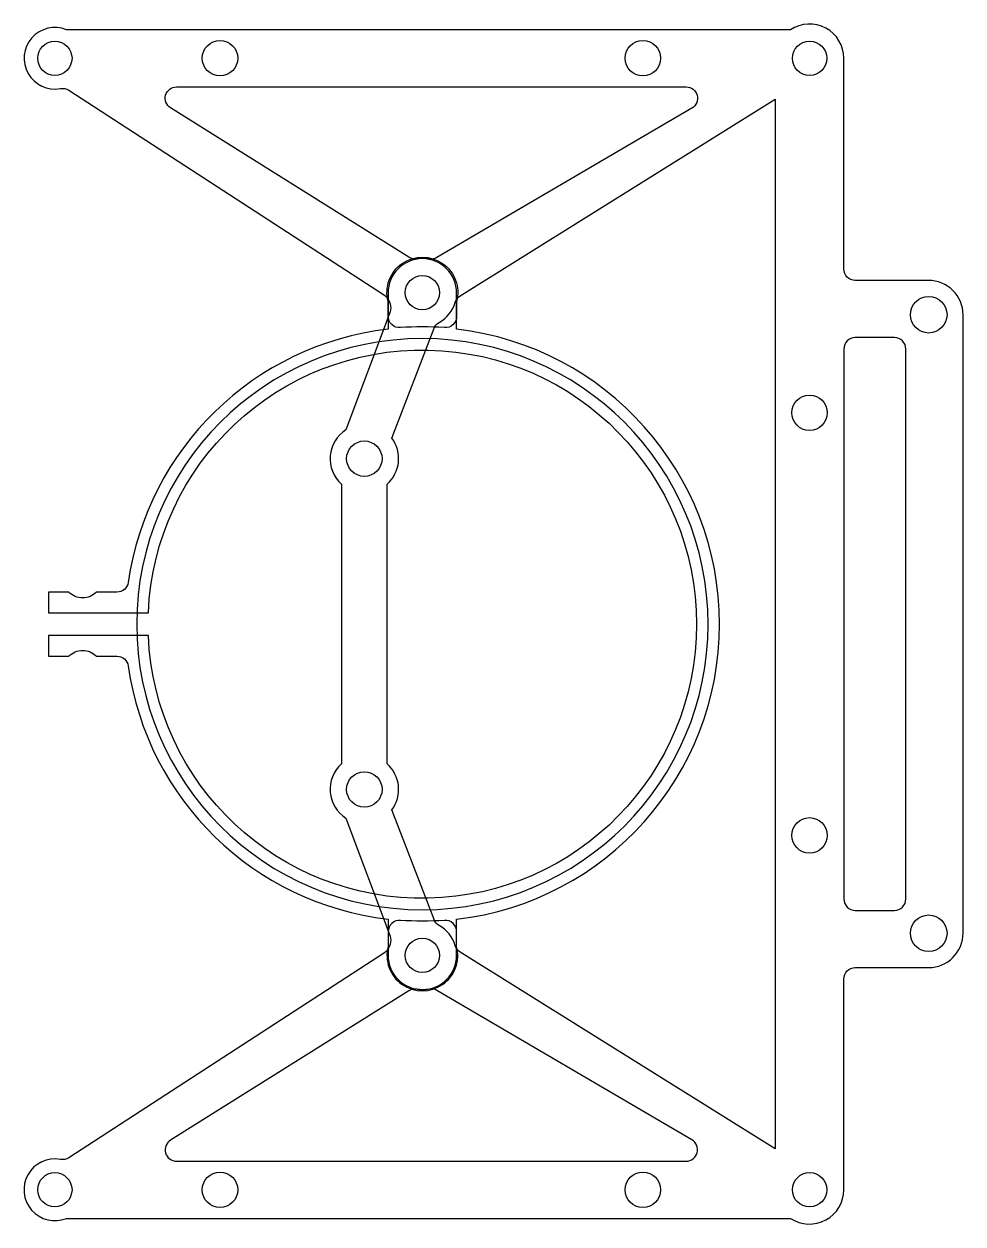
# Model space of a CAD drawing. Header units: inches. Extents: x 0 to 82, y 0 to 105.
import ezdxf

# ---------------------------------------------------------------- set-up
doc = ezdxf.new("R2010")
doc.units = ezdxf.units.IN
doc.header["$MEASUREMENT"] = 0
doc.layers.add('Layer1', color=3, linetype='Continuous')
doc.layers.add('openmv plate', color=3, linetype='Continuous')

msp = doc.modelspace()

# ---------------------------------------------------------------- linework, layer by layer
for p, q in [((2.13, 55.31), (2.13, 55.31)), ((2.13, 49.71), (2.13, 49.71))]:
    msp.add_line(p, q)
for points in [[(3.93, 55.31), (2.88, 55.31), (2.13, 55.31), (2.13, 53.51), (2.88, 53.51), (8.88, 53.51), (10.88, 53.51, -0.979375), (58.86, 52.51, -0.979375), (10.88, 51.51), (8.88, 51.51), (2.88, 51.51), (2.13, 51.51), (2.13, 49.71), (2.88, 49.71), (3.93, 49.71, -0.423527), (6.33, 49.71), (8.13, 49.71, -0.373434), (9.12, 48.85, 0.340834), (31.86, 26.68), (31.86, 23.51, 1), (37.86, 23.51), (37.86, 26.68, 0.380734), (60.86, 52.51, 0.380734), (37.86, 78.33), (37.86, 81.51, 1), (31.86, 81.51), (31.86, 78.33, 0.340834), (9.12, 56.17, -0.373434), (8.13, 55.31), (6.33, 55.31, -0.423527)], [(37.86, 80.76), (37.86, 79.47, -0.4361), (36.79, 78.47, 0.037088), (32.94, 78.47, -0.4361), (31.86, 79.47), (31.86, 80.76, -1.293675)], [(59.86, 52.51, 1), (9.86, 52.51, 1)], [(37.86, 24.29), (37.86, 25.58, 0.4361), (36.79, 26.58, -0.037088), (32.94, 26.58, 0.4361), (31.86, 25.58), (31.86, 24.29, 1.293675)]]:
    msp.add_lwpolyline(points, format="xyb", close=True)
for centre in [(34.86, 81.54), (34.86, 23.51)]:
    msp.add_circle(centre, 1.5)
at = {"layer": 'Layer1'}
for points in [[(58.45, 97.69), (36.13, 84.61, -0.182676), (35.44, 84.49, 0.089124), (34.37, 84.5, -0.182676), (33.68, 84.64), (12.82, 97.71, -0.753154), (13.35, 99.55), (57.94, 99.55, -0.764635)], [(31.78, 40.28), (31.78, 64.77, 0.3884), (32.19, 68.8), (35.88, 78.41, -0.17579), (36.32, 78.92, 0.195695), (37.74, 80.69, -0.182676), (38.17, 81.25), (65.74, 98.48), (65.74, 6.57), (38.17, 23.8, -0.182676), (37.74, 24.36, 0.195695), (36.32, 26.13, -0.17579), (35.88, 26.64), (32.19, 36.25, 0.3884)], [(58.45, 7.36), (36.13, 20.44, 0.182676), (35.44, 20.56, -0.089124), (34.37, 20.55, 0.182676), (33.68, 20.41), (12.82, 7.34, 0.753154), (13.35, 5.49), (57.94, 5.49, 0.764635)]]:
    msp.add_lwpolyline(points, format="xyb", close=True, dxfattribs=at)
for centre, radius in [((2.7, 102.05), 1.5), ((17.15, 102.06), 1.55), ((54.15, 102.06), 1.55), ((68.74, 102.05), 1.5), ((34.86, 81.54), 1.5), ((79.17, 79.6), 1.6), ((68.74, 71.02), 1.55), ((29.78, 67), 1.55), ((29.78, 38.04), 1.55), ((68.74, 34.02), 1.55), ((79.17, 25.45), 1.6), ((34.86, 23.51), 1.5), ((2.7, 2.99), 1.5), ((17.15, 2.99), 1.55), ((54.15, 2.99), 1.55), ((68.74, 2.99), 1.5)]:
    msp.add_circle(centre, radius, dxfattribs=at)
at = {"layer": 'openmv plate'}
msp.add_lwpolyline([(79.17, 82.6), (72.74, 82.6, -0.414217), (71.74, 83.6), (71.74, 102.05, 0.598235), (67.08, 104.55), (3.72, 104.55, 1.334668), (3.19, 99.4, -0.191841), (3.91, 99.25), (31.55, 81.31, -0.182676), (31.97, 80.74, 0.016597), (32.03, 80.55, -0.17579), (32.03, 79.86), (28.17, 69.53, 0.49632), (27.78, 64.77), (27.78, 40.28, 0.49632), (28.17, 35.52), (32.03, 25.19, -0.17579), (32.03, 24.5, 0.016597), (31.97, 24.31, -0.182676), (31.55, 23.74), (3.91, 5.79, -0.191841), (3.19, 5.65, 1.334668), (3.72, 0.49), (67.08, 0.49, 0.598235), (71.74, 2.99), (71.74, 21.45, -0.414214), (72.74, 22.45), (79.17, 22.45, 0.414214), (82.17, 25.45), (82.17, 79.6, 0.4161), (79.15, 82.6)], format="xyb", dxfattribs=at)
msp.add_lwpolyline([(71.74, 76.6), (71.74, 28.45, 0.414214), (72.74, 27.45), (76.17, 27.45, 0.414214), (77.17, 28.45), (77.17, 76.6, 0.414217), (76.17, 77.6), (72.74, 77.6, 0.41421)], format="xyb", close=True, dxfattribs=at)

doc.saveas('drawing.dxf')
